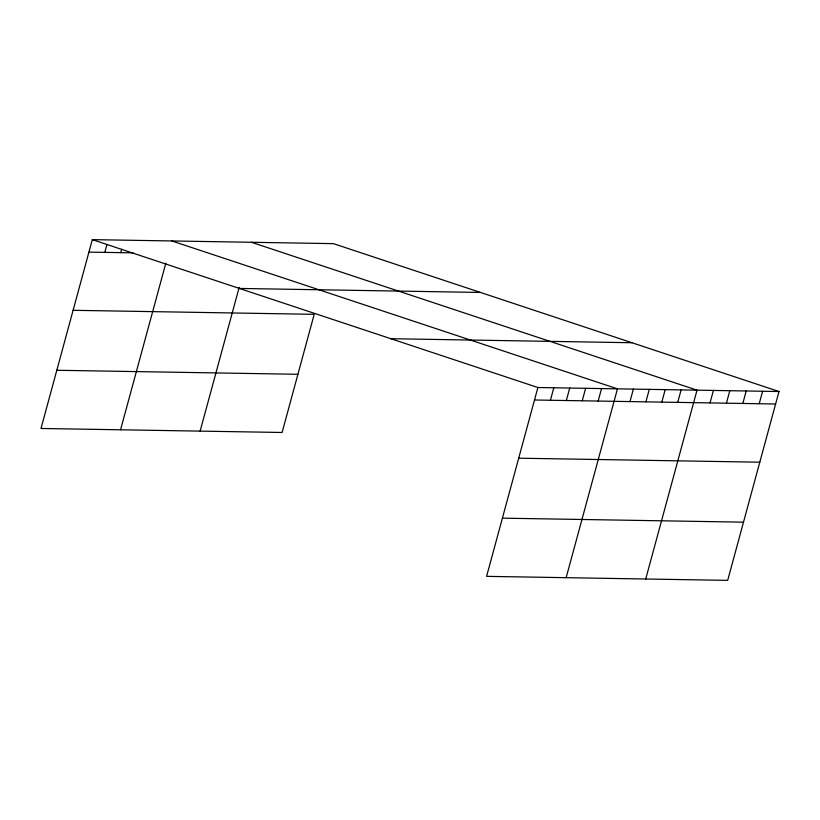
<?xml version="1.0" encoding="UTF-8"?>
<svg xmlns="http://www.w3.org/2000/svg" width="820" height="820" viewBox="0 0 820 820"><rect width="100%" height="100%" fill="white"/><g stroke="black" fill="none" stroke-linecap="round" stroke-linejoin="round"><path stroke-width="1.23" d="M779 391.529L537.899 387.522L486.588 576.357L727.688 580.365L779 391.529L333.412 243.642L92.311 239.635L41 428.47L282.101 432.478L314.204 314.327L73.103 310.308M104.827 252.375L106.989 244.432M120.745 252.642L121.667 249.239M120.56 429.793L165.845 263.138M200.131 431.115L239.153 287.502M550.415 400.262L553.807 387.778M566.333 400.529L569.726 388.044M582.241 400.795L585.634 388.311M598.159 401.062L601.542 388.577M566.149 577.68L617.46 388.844L171.872 240.957M629.986 401.585L633.368 389.1M645.893 401.851L649.286 389.367M661.812 402.118L665.194 389.633M677.72 402.384L681.112 389.9M645.719 579.002L697.02 390.166L251.432 242.279M710.028 402.917L713.42 390.433M726.428 403.194L729.81 390.709M742.817 403.46L746.21 390.986M759.217 403.737L762.6 391.253M88.919 252.119L132.983 252.847M239.348 288.435L480.458 292.443M390.853 338.711L631.953 342.729M56.816 370.271L297.916 374.289M534.507 399.996L775.607 404.004M518.691 458.195L759.802 462.203M502.404 518.158L743.504 522.166M92.311 239.635L537.899 387.522"/></g></svg>
